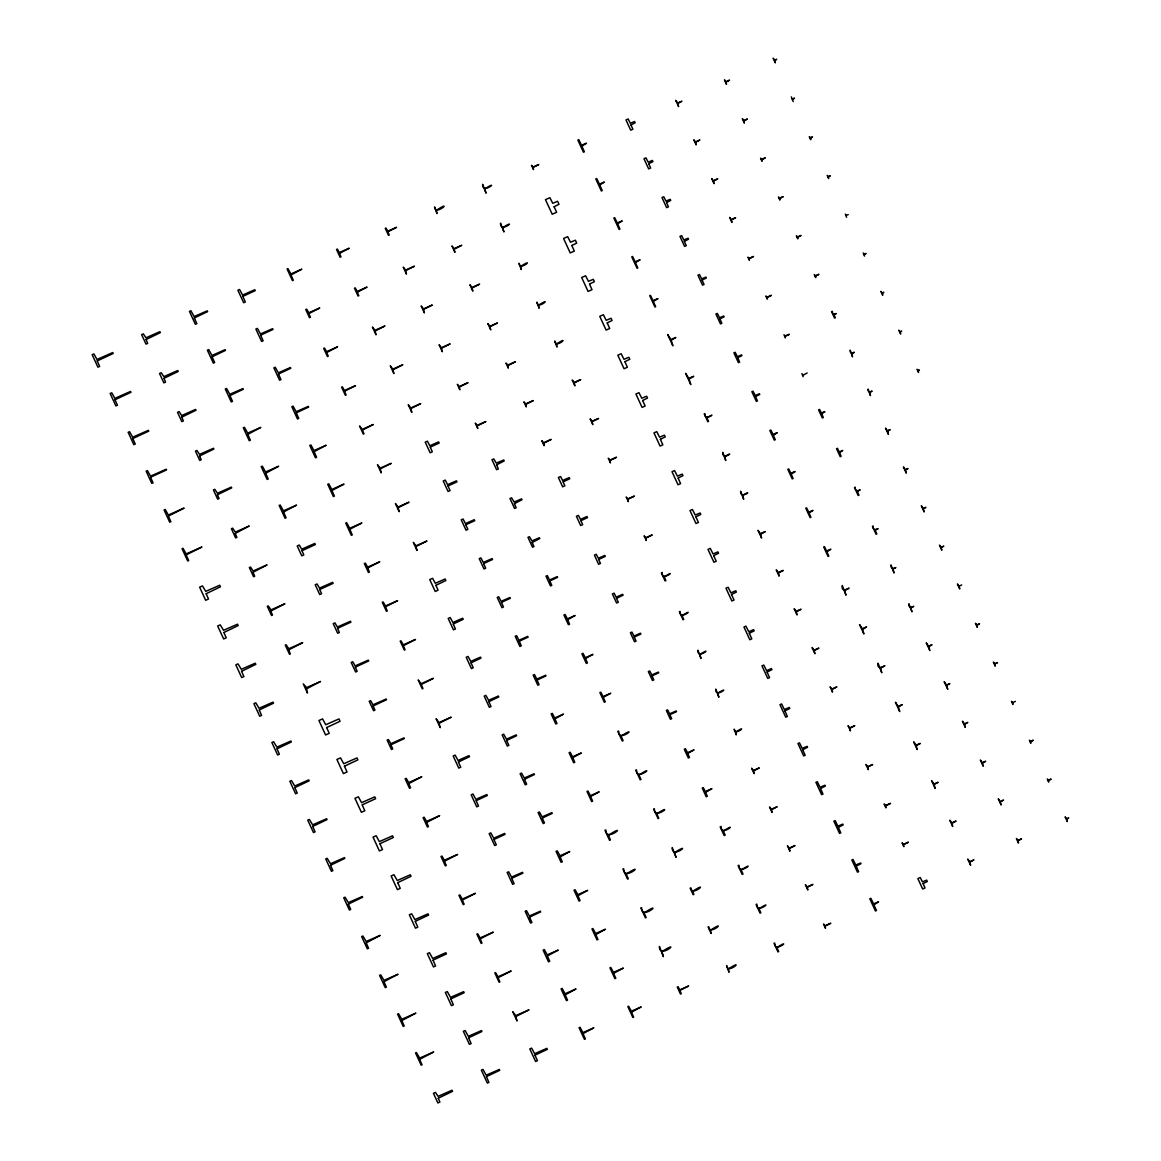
<?xml version="1.0" encoding="UTF-8"?>
<svg xmlns="http://www.w3.org/2000/svg" width="1161" height="1161" viewBox="0 0 1161 1161"><rect width="100%" height="100%" fill="white"/><g stroke="black" fill="none" stroke-linecap="round" stroke-linejoin="round"><path stroke-width="1.5" d="M784.894 336.574L789.364 334.31L784.647 336.022M802.759 375.38L807.171 372.971M864.074 254.752L866.091 253.461L863.828 254.23M959.233 586.29L959.726 589.004L957.39 583.954L958.957 586.131L961.685 584.984M1012.74 702.811L1012.914 704.495L1011.478 701.375L1012.552 702.652L1015.411 701.404M791.323 96.9L793.253 101.631M845.353 214.146L846.587 217.281M863.247 252.953L864.495 256.088M784.023 334.702L785.242 337.895M801.903 373.537L803.151 376.701M792.266 98.932L794.545 98.163L792.528 99.498M845.934 215.409L848.212 214.64M308.87 313.717L310.451 317.301L309.508 317.708L305.749 309.566L306.693 309.145L308.782 312.788L319.739 307.97L308.899 313.586M326.662 352.567L328.244 356.151L327.446 356.514L323.687 348.358L324.485 348.01L326.575 351.667L337.604 346.82L326.662 352.567M344.527 391.373L346.123 394.987L345.383 395.306L341.624 387.164L342.364 386.831L344.454 390.502L355.469 385.67L344.556 391.242M362.392 430.194L363.988 433.808L363.306 434.112L359.547 425.956L362.334 429.323L373.32 424.505L362.421 430.063M380.257 469.015L381.243 472.904L377.485 464.748L380.198 468.159L391.184 463.341L380.286 468.884M398.107 507.836L399.181 511.696L395.422 503.555L398.063 507.009L409.035 502.191L398.136 507.705M415.943 546.642L417.046 550.474L413.331 542.405L415.914 545.859L426.943 541.026L415.972 546.512M146.054 339.563L147.694 343.351L145.996 344.106L141.627 334.629L143.325 333.889L145.981 337.807L159.899 331.683L160.334 332.626L146.054 339.563M163.948 378.355L165.573 382.129L163.861 382.883L159.536 373.494L161.234 372.739L163.875 376.628L177.793 370.519L178.213 371.433L163.948 378.355M181.74 417.162L183.365 420.935L181.827 421.617L177.531 412.315L179.07 411.618L181.711 415.536L195.629 409.412L196.006 410.239L181.74 417.162M199.576 455.983L201.201 459.785L199.75 460.424L195.454 451.107L196.906 450.468L199.561 454.386L213.493 448.262L213.856 449.06L199.576 455.983M206.165 593.706L208.501 599.032L205.671 600.281L199.619 587.161L202.449 585.913L205.744 591.37L219.719 585.246L220.43 586.784L206.165 593.706M217.426 494.789L219.052 498.562L217.673 499.172L213.406 489.942L214.8 489.332L217.441 493.236L231.358 487.112L231.707 487.867L217.426 494.789M223.899 632.498L226.221 637.824L223.652 638.971L217.673 625.997L220.256 624.865L223.536 630.321L237.526 624.183L238.165 625.576L223.899 632.498M235.262 533.567L236.902 537.398L235.639 537.964L231.387 528.719L232.65 528.168L235.32 532.115L249.194 526.02L235.277 533.436M241.561 671.305L243.897 676.602L241.691 677.574L235.814 664.847L238.02 663.874L241.299 669.302L255.26 663.192L255.812 664.382L241.561 671.305M253.054 572.388L254.694 576.219L253.562 576.712L249.339 567.555L250.471 567.047L253.127 571.009L267.059 564.885L253.069 572.257M259.266 710.111L261.588 715.408L259.701 716.235L253.911 703.668L255.797 702.826L259.063 708.268L273.038 702.144L273.517 703.189L259.28 709.981M270.832 611.208L272.487 615.069L271.529 615.49L267.306 606.332L268.264 605.911L270.948 609.902L284.895 603.764L270.847 611.078M277.044 748.918L279.38 754.229L277.624 754.998L271.863 742.503L273.619 741.719L276.899 747.162L290.903 741.023L291.338 741.981L277.058 748.787M288.668 650.044L290.323 653.904L289.51 654.282L285.287 645.11L286.099 644.747L288.784 648.738L302.702 642.613L288.683 649.913M294.894 787.724L297.231 793.05L295.591 793.776L289.829 781.28L291.469 780.555L294.763 786.026L308.724 779.902L309.145 780.802L294.909 787.593M306.475 688.894L307.476 693.059L303.253 683.887L306.606 687.602L320.523 681.478L306.475 688.894M312.744 826.53L315.081 831.842L313.47 832.553L307.738 820.13L309.348 819.419L312.628 824.861L326.633 818.737L327.039 819.608L312.759 826.4M330.537 865.337L332.873 870.663L331.422 871.301L325.733 858.951L327.184 858.313L330.464 863.769L344.469 857.631L344.817 858.4L330.537 865.279M348.373 904.143L350.695 909.455L349.374 910.035L343.729 897.772L345.049 897.192L348.315 902.634L362.29 896.51L362.624 897.235L348.373 904.085M366.223 942.935L368.574 948.276L367.311 948.827L361.651 936.564L362.914 936.013L366.15 941.498L380.169 935.374L366.237 942.863M384.015 981.756L386.381 987.126L385.249 987.634L379.589 975.371L380.721 974.863L383.972 980.377L398.034 974.239L384.03 981.684M401.822 1020.563L404.188 1025.976L403.215 1026.411L397.57 1014.148L398.542 1013.713L401.793 1019.271L415.856 1013.132L401.822 1020.563M419.672 1059.398L422.053 1064.811L421.196 1065.188L415.536 1052.925L416.393 1052.548L419.658 1058.106L433.677 1051.982L419.672 1059.34M438.263 1098.262L439.888 1102.065L437.871 1102.95L433.445 1093.328L435.448 1092.428L438.103 1096.361L452.035 1090.237L452.543 1091.34L438.263 1098.204M496.603 464.879L498.359 468.942L496.618 469.726L492.003 459.712L493.744 458.929L496.327 463.137L503.758 459.959L504.193 460.917L496.603 464.879M514.396 503.685L516.166 507.763L514.57 508.46L509.984 498.533L511.58 497.822L514.149 502.031L521.594 498.867L521.986 499.709L514.396 503.685M532.188 542.492L533.958 546.57L532.522 547.208L527.979 537.34L529.416 536.716L531.985 540.924L539.43 537.746L539.778 538.53L532.188 542.492M97.219 360.94L99.657 366.426L97.93 367.195L92.169 354.685L93.896 353.916L97.002 359.475L112.733 352.552L113.168 353.495L97.219 360.94M115.012 399.747L117.45 405.233L115.882 405.929L110.15 393.506L111.732 392.81L114.837 398.368L130.569 391.446L130.961 392.302L115.012 399.747M132.818 438.568L135.256 444.039L133.834 444.663L128.145 432.327L129.553 431.703L132.659 437.247L148.39 430.325L148.768 431.123L132.818 438.568M150.596 477.345L153.049 482.845L151.786 483.411L146.141 471.148L147.403 470.582L150.509 476.155L166.241 469.233L166.545 469.9L150.625 477.215M168.389 516.166L170.856 521.71L169.724 522.203L164.064 509.94L165.21 509.447L168.316 515.049L184.106 508.097L168.418 516.035M186.195 554.987L188.677 560.56L187.705 560.981L182.045 548.718L183.017 548.297L186.152 553.928L201.927 546.976L186.21 554.929M242.881 296.49L245.319 301.991L243.65 302.731L237.889 290.235L239.558 289.495L242.605 295.068L254.796 289.742L255.217 290.642L242.896 296.36M260.674 335.282L263.126 340.797L261.617 341.465L255.884 329.056L257.394 328.389L260.441 333.976L272.632 328.636L273.009 329.448L260.688 335.152M278.495 374.089L280.947 379.603L279.569 380.213L273.88 367.863L275.259 367.253L278.306 372.841L290.453 367.515L290.801 368.255L278.509 374.031M290.976 274.968L293.312 280.251L292.456 280.628L287.101 268.989L287.943 268.612L290.874 273.952L301.816 269.178L290.976 274.968M296.287 412.91L298.74 418.41L297.477 418.976L291.832 406.698L293.08 406.147L296.128 411.72L308.333 406.379L308.637 407.061L296.302 412.852M314.123 451.731L316.59 457.289L315.473 457.782L309.784 445.447L310.901 444.953L313.963 450.584L326.154 445.243L314.123 451.673M331.944 490.552L334.412 496.095L333.396 496.545L327.736 484.282L328.752 483.832L331.814 489.449L344.019 484.108L331.959 490.479M349.809 529.358L352.262 534.887L351.348 535.294L345.731 523.103L346.646 522.697L349.693 528.284L361.84 522.972L349.809 529.285M435.897 585.318L438.06 590.209L435.23 591.457L429.744 579.586L432.574 578.323L435.331 583.286L445.156 578.991L445.868 580.515L435.897 585.318M453.269 624.096L455.431 628.972L453.443 629.842L448.19 618.436L450.178 617.55L452.921 622.514L462.717 618.232L463.21 619.306L453.298 623.965M458.392 762.008L460.714 767.232L458.769 768.103L453.182 755.985L455.141 755.129L458.044 760.44L469 755.651L469.494 756.711L458.392 762.008M471.061 662.887L473.224 667.778L471.41 668.591L466.185 657.257L467.999 656.444L470.756 661.407L480.552 657.126L481.002 658.098L471.076 662.829M476.184 800.8L478.506 806.053L476.721 806.837L471.177 794.806L472.962 794.022L475.879 799.334L486.836 794.545L487.286 795.503L476.213 800.669M488.868 701.694L491.016 706.541L489.347 707.281L484.195 696.107L485.864 695.366L488.592 700.286L498.388 696.019L498.809 696.919L488.883 701.636M493.991 839.621L496.313 844.86L494.673 845.585L489.173 833.627L490.798 832.901L493.73 838.213L504.672 833.438L505.079 834.324L494.005 839.49M506.689 740.5L508.852 745.391L507.313 746.073L502.162 734.884L503.7 734.202L506.457 739.165L516.224 734.898L516.601 735.726L506.704 740.428M511.783 878.413L514.105 883.666L512.64 884.319L507.154 872.448L508.634 871.795L511.566 877.121L522.508 872.332L522.871 873.116L511.798 878.282M524.482 779.321L526.644 784.197L525.236 784.821L520.113 773.719L521.521 773.095L524.279 778.044L534.089 773.763L534.437 774.532L524.496 779.249M529.576 917.234L531.912 922.473L530.592 923.068L525.149 911.269L526.47 910.674L529.387 916L540.329 911.211L540.663 911.936L529.605 917.103M534.974 1055.189L537.427 1060.69L535.598 1061.502L529.808 1048.92L531.636 1048.122L534.67 1053.695L546.875 1048.354L547.324 1049.341L534.974 1055.189M542.318 818.128L544.48 822.989L543.188 823.57L538.109 812.54L539.386 811.974L542.143 816.909L551.91 812.642L552.244 813.353L542.332 818.07M547.368 956.04L549.704 961.293L548.5 961.816L543.101 950.104L544.306 949.567L547.223 954.893L558.209 950.09L547.382 955.982M560.153 856.934L562.301 861.796L561.097 862.318L556.061 851.376L557.251 850.853L559.994 855.773L569.775 851.506L560.153 856.934M565.189 994.861L567.526 1000.129L566.481 1000.608L561.068 988.882L562.127 988.417L565.059 993.758L576.03 988.954L565.204 994.803M577.946 895.755L580.094 900.602L579.02 901.081L574.013 890.211L575.072 889.747L577.815 894.667L587.655 890.371L577.946 895.755M583.054 1033.667L585.391 1038.921L584.433 1039.342L579.063 1027.703L580.021 1027.282L582.938 1032.608L593.851 1027.833L583.054 1033.595M595.796 934.576L597.959 939.481L597.015 939.902L591.965 928.96L592.908 928.539L595.608 933.502L605.462 929.235L595.796 934.576M613.618 973.382L615.794 978.273L614.924 978.665L609.917 967.795L610.773 967.403L613.458 972.367L623.326 968.085L613.618 973.382M631.468 1012.203L633.63 1017.109L632.861 1017.457L627.854 1006.587L628.623 1006.239L631.323 1011.216L641.191 1006.935L631.468 1012.203M194.337 317.954L196.862 323.658L195.382 324.311L189.446 311.424L190.926 310.771L194.134 316.561L207.253 310.829L207.616 311.627L194.337 317.954M212.129 356.79L214.669 362.551L213.334 363.146L207.355 350.187L208.704 349.592L211.941 355.44L225.118 349.693L225.466 350.419L212.129 356.79M229.965 395.596L232.505 401.358L231.242 401.909L225.307 389.022L226.569 388.471L229.805 394.305L242.983 388.543L243.302 389.24L229.965 395.596M247.815 434.403L250.37 440.179L249.223 440.687L243.288 427.799L244.434 427.292L247.67 433.155L260.804 427.408L247.815 434.403M265.68 473.224L268.22 478.971L267.132 479.449L261.225 466.635L262.313 466.156L265.55 471.99L278.669 466.258L265.68 473.224M283.531 512.03L286.07 517.806L285.069 518.241L279.162 505.441L280.178 504.991L283.415 510.84L296.534 505.108L283.531 512.03M397.73 882.65L400.255 888.368L397.425 889.631L391.126 875.96L393.956 874.712L397.251 880.517L410.312 874.784L411.009 876.308L397.73 882.65M415.29 921.442L417.815 927.146L415.493 928.176L409.325 914.824L411.662 913.794L414.869 919.585L428.032 913.838L428.598 915.086L415.319 921.312M433.068 960.263L435.578 965.967L433.445 966.924L427.321 953.645L429.468 952.702L432.676 958.493L445.868 952.731L446.404 953.907L433.082 960.132M450.86 999.055L453.385 1004.787L451.44 1005.644L445.36 992.452L447.304 991.581L450.526 997.386L463.66 991.654L464.153 992.713L450.874 998.924M468.609 1037.861L471.134 1043.565L469.378 1044.349L463.355 1031.302L465.126 1030.533L468.333 1036.309L481.496 1030.562L481.931 1031.505L468.623 1037.803M486.415 1076.668L488.941 1082.371L487.33 1083.082L481.351 1070.123L482.961 1069.412L486.169 1075.202L499.332 1069.455L499.723 1070.326L486.43 1076.61M339.462 253.403L340.971 256.842L340.086 257.22L336.516 249.455L337.387 249.078L339.346 252.547L349.229 248.222L339.462 253.403M357.298 292.224L358.822 295.721L358.081 296.04L354.468 288.204L355.208 287.87L357.196 291.411L367.05 287.086L357.298 292.224M375.134 331.03L376.004 334.803L372.42 327.039L375.061 330.261L384.915 325.951L375.134 331.03M392.955 369.866L393.884 373.61L390.314 365.86L392.882 369.111L402.809 364.772L392.969 369.793M410.805 408.687L411.821 412.416L408.251 404.652L410.747 407.961L420.659 403.622L410.805 408.628M554.131 206.731L556.612 212.289L552.215 214.248L545.481 199.648L549.893 197.704L552.752 203.306L557.585 201.245L558.992 204.307L554.131 206.731M571.836 245.537L574.332 251.095L570.225 252.909L563.578 238.469L567.671 236.655L570.53 242.257L575.348 240.211L576.683 243.113L571.865 245.406M581.893 146.228L584.389 151.786L583.432 152.207L577.859 140.104L578.802 139.683L581.545 145.241L586.494 143.209L581.908 146.155M589.527 284.126L592.008 289.684L588.076 291.411L581.676 277.523L585.594 275.781L588.467 281.368L593.286 279.322L594.374 281.702L589.556 283.995M599.744 185.034L602.225 190.578L601.354 190.97L595.811 178.939L596.681 178.547L599.41 184.106L604.359 182.074L599.758 184.962M607.218 322.918L609.714 328.49L606.1 330.087L599.758 316.343L603.372 314.747L606.187 320.334L611.063 318.288L612.065 320.494L607.232 322.845M617.608 223.841L619.945 229.094L619.132 229.457L613.864 218.05L614.691 217.688L617.275 222.941L622.238 220.909L617.623 223.783M630.96 124.938L632.876 129.219L630.699 130.177L625.982 119.931L628.145 118.973L630.35 123.284L634.574 121.542L635.154 122.805L630.96 124.938M624.908 361.71L627.39 367.253L624.052 368.734L617.826 355.222L621.15 353.742L623.95 359.315L628.87 357.254L629.799 359.271L624.923 361.651M635.459 262.647L637.81 267.93L637.055 268.264L631.787 256.842L632.542 256.508L635.154 261.791L640.103 259.759L635.459 262.589M648.752 163.759L650.639 168.04L648.665 168.911L643.978 158.752L645.951 157.867L648.172 162.177L652.395 160.436L652.932 161.626L648.752 163.759M642.643 400.501L645.124 406.045L642.077 407.395L635.923 394.043L638.971 392.694L641.772 398.267L646.648 396.22L647.504 398.063L642.643 400.501M653.309 301.454L655.646 306.722L654.964 307.026L649.739 295.692L650.421 295.387L653.019 300.641L657.982 298.624L653.309 301.454M666.53 202.551L668.431 206.861L666.632 207.645L661.988 197.559L663.773 196.76L665.993 201.085L670.216 199.329L670.724 200.418L666.53 202.551M660.377 439.293L662.844 444.837L660.058 446.071L653.962 432.879L656.763 431.645L659.564 437.218L664.455 435.157L665.238 436.87L660.377 439.293M671.16 340.275L672.887 345.818L667.662 334.484L670.884 339.491L675.847 337.459L671.16 340.275M684.322 241.357L686.238 245.668L684.584 246.393L679.969 236.38L681.623 235.654L683.844 239.979L688.067 238.223L688.517 239.224L684.322 241.357M678.126 478.1L680.593 483.629L678.024 484.761L672.016 471.729L674.585 470.582L677.371 476.141L682.262 474.094L682.987 475.662L678.155 477.969M689.01 379.081L690.795 384.581L685.6 373.334L688.763 378.341L693.727 376.309L689.01 379.081M702.129 280.164L704.045 284.474L702.521 285.142L697.95 275.201L699.459 274.533L701.679 278.858L705.903 277.116L706.323 278.03L702.173 280.033M695.918 516.877L698.4 522.435L695.976 523.509L689.997 510.55L692.42 509.476L695.221 515.049L700.112 512.988L700.78 514.454L695.947 516.761M706.976 417.902L708.515 421.414L707.833 421.719L704.219 413.882L704.901 413.577C704.146 422.851 719.559 409.848 706.976 417.902M719.951 318.956L721.852 323.266L720.473 323.89L715.916 314.021L717.309 313.412L719.544 317.751L723.753 316.01L724.13 316.822L719.98 318.825M713.71 555.684L716.206 561.242L713.928 562.258L707.978 549.371L710.256 548.355L713.057 553.942L717.948 551.881L718.586 553.26L713.725 555.626M724.827 456.694L725.756 460.525L722.766 452.398C722.011 461.686 737.264 448.785 724.827 456.694M737.743 357.762L739.659 362.087L738.411 362.638L733.897 352.857L735.145 352.305L737.38 356.645L741.603 354.889L741.937 355.629L737.757 357.704M731.517 594.505L733.999 600.048L731.865 600.992L725.973 588.192L728.092 587.248L730.893 592.821L735.784 590.775L736.379 592.066L731.517 594.505M742.692 495.515L743.664 499.288L740.66 491.263C739.775 500.478 755.492 487.722 742.721 495.384M755.564 396.583L757.465 400.879L756.348 401.387L751.878 391.678L752.996 391.184L755.216 395.524L759.439 393.768L759.758 394.435L755.579 396.511M749.309 633.296L751.806 638.869L749.817 639.74L743.954 626.998L745.928 626.127L748.729 631.715L753.62 629.668L754.171 630.873L749.324 633.238M760.542 534.321L761.587 538.08L758.002 530.316L760.382 533.654L765.288 531.607L760.586 534.191M773.386 435.39L775.287 439.685L774.285 440.135L769.845 430.499L770.846 430.063L773.066 434.388L777.289 432.632L773.386 435.317M767.102 672.103L769.569 677.632L767.769 678.43L761.964 665.863L763.778 665.064L766.565 670.623L771.455 668.576L771.963 669.665L767.102 672.03M778.45 573.128L779.133 576.146L776.245 569.891L778.349 572.475L783.182 570.414L778.48 572.997M791.207 474.196L793.108 478.492L792.223 478.883L787.826 469.334L788.711 468.942L790.859 473.238L795.14 471.511L791.221 474.123M784.894 710.909L787.376 716.453L785.721 717.179L779.96 704.683L781.614 703.943L784.343 709.502L789.291 707.47L789.756 708.471L784.894 710.909M796.301 611.949L797.041 614.938L794.168 608.712L796.228 611.31L801.061 609.249L796.344 611.818M809.028 512.988L810.929 517.284L810.146 517.632L805.778 508.17L806.561 507.821L808.724 512.117L813.005 510.39L809.028 512.988M802.701 749.701L805.168 755.26L803.659 755.927L797.941 743.504L799.45 742.837L802.178 748.381L807.142 746.363L807.563 747.278L802.701 749.701M814.166 650.755L814.949 653.73L812.09 647.519L814.093 650.16L818.926 648.099L814.195 650.624M826.879 551.794L828.794 556.119L828.069 556.438L823.7 546.962L824.426 546.642L826.588 550.967L830.87 549.24L826.879 551.794M820.508 788.508L822.989 794.066L821.611 794.675L815.922 782.325L817.286 781.716L820.029 787.274L824.978 785.242L825.369 786.07L820.508 788.508M844.729 590.615L845.977 595.201L842.305 585.521C840.274 595.84 856.687 583.069 844.729 590.615M838.315 827.314L840.796 832.858L839.548 833.409L833.888 821.146L835.136 820.595L837.865 826.153L842.828 824.121L843.176 824.89L838.315 827.314M862.579 629.422L863.9 633.993L859.575 624.603L862.318 628.667L866.599 626.925L862.579 629.422M856.15 866.121L858.618 871.664L857.471 872.172L851.855 859.982L853.001 859.474L855.73 865.018L860.693 863L861.012 863.682L856.15 866.121M880.444 668.243L881.809 672.756L878.05 663.207C876.004 673.583 892.548 660.653 880.444 668.243M873.972 904.927L876.468 910.5L875.423 910.964L869.792 898.774L870.852 898.309L873.58 903.882L878.543 901.85L874.001 904.796M898.309 707.049L899.731 711.562L895.436 702.245L898.077 706.338L902.358 704.611L898.309 707.049M916.203 745.841L917.248 749.614L913.663 741.85L916.044 745.188L920.267 743.432L916.232 745.71M923.111 883.637L925.012 887.947L922.647 888.992L917.858 878.587L920.223 877.542L922.444 881.881L926.652 880.125L927.291 881.518L923.111 883.579M934.068 784.662L935.171 788.406L931.586 780.642L933.923 784.009L938.132 782.267L934.112 784.531M302.005 550.793L303.805 554.914L301.758 555.814L297.216 545.96L299.262 545.046L301.686 549.211L314.82 543.435L315.328 544.538L302.02 550.72M319.768 589.599L321.568 593.735L319.725 594.548L315.211 584.781L317.069 583.954L319.493 588.134L332.656 582.343L333.12 583.344L319.783 589.541M326.633 727.555L329.216 733.346L325.588 734.957L318.927 720.517L322.555 718.906L325.748 724.74L338.983 718.92L340.071 721.271L326.633 727.555M337.561 628.406L339.36 632.498L337.662 633.253L333.222 623.631L334.919 622.876L337.329 627.027L350.491 621.237L350.912 622.151L337.575 628.333M344.44 766.173L347.037 772.007L343.409 773.603L336.893 759.483L340.521 757.886L343.729 763.749L356.964 757.93L357.878 759.889L344.44 766.173M355.353 667.212L357.153 671.319L355.614 672.001L351.217 662.452L352.755 661.77L355.164 665.921L368.327 660.13L368.705 660.957L355.368 667.14M362.232 804.965L364.815 810.77L361.39 812.294L354.947 798.318L358.372 796.809L361.579 802.657L374.771 796.852L375.627 798.695L362.261 804.834M373.16 706.019L374.945 710.126L373.566 710.735L369.198 701.273L370.591 700.649L373 704.8L386.163 699.024L386.511 699.764L373.16 705.946M379.937 843.771L382.52 849.576L379.4 850.955L373.044 837.139L376.149 835.76L379.357 841.623L392.534 835.818L393.318 837.502L379.952 843.699M390.938 744.84L392.737 748.947L391.489 749.498L387.15 740.108L388.413 739.542L390.822 743.693L404.028 737.888L404.347 738.556L390.952 744.767M408.788 783.66L410.602 787.811L409.514 788.29L405.145 778.828L406.234 778.349L408.672 782.543L421.806 776.767L408.788 783.588M426.624 822.467L428.438 826.603L427.437 827.053L423.097 817.663L424.113 817.213L426.537 821.407L439.671 815.632L426.624 822.467M444.445 861.288L446.274 865.453L445.331 865.874L440.991 856.47L441.935 856.063L444.373 860.257L457.579 854.452L444.46 861.23M462.31 900.094L464.124 904.245L463.239 904.622L458.943 895.32L459.829 894.928L462.252 899.107L475.444 893.302L462.31 900.094M480.175 938.915L481.989 943.066L481.176 943.429L476.881 934.112L477.693 933.749L480.132 937.943L493.294 932.152L480.175 938.915M498.04 977.736L499.854 981.887L499.099 982.221L494.818 972.903L495.558 972.57L497.996 976.778L511.159 970.988L498.04 977.736M515.847 1016.572L517.037 1021.012L512.741 1011.71L515.818 1015.643L529.01 1009.838L515.847 1016.572M484.848 188.909L486.024 193.19L482.657 184.309C481.975 195.556 501.32 178.359 484.906 188.793M502.698 227.716L503.932 231.953L500.536 223.173C499.941 234.42 519.185 217.165 502.742 227.6M520.65 266.537L521.173 269.483L519.083 263.271C519.562 272.08 536.237 256.189 520.708 266.42M532.972 167.518L533.523 169.564L531.549 165.297L532.957 167.097L538.762 164.557L533.03 167.402M538.515 305.343L539.081 308.275L536.962 302.121C537.369 310.887 554.102 295.083 538.573 305.227M556.38 344.164L556.99 347.066L554.842 340.957C555.277 349.751 571.967 333.846 556.409 344.091M574.245 382.97L574.898 385.858L572.213 380.01L574.173 382.448L580.732 379.574L574.26 382.912M592.11 421.791L592.821 424.65L590.136 418.831L592.052 421.283L598.597 418.424L592.125 421.719M598.699 559.5L600.455 563.462L598.626 564.275L594.403 555.118L596.232 554.305L598.307 558.281L604.837 555.422L605.287 556.409L598.713 559.428M610.018 460.598L610.439 462.905L608.277 458.203L609.96 460.09L616.506 457.231L610.033 460.54M616.491 598.292L618.262 602.269L616.578 603.023L612.384 593.939L614.082 593.184L616.143 597.175L622.673 594.316L623.08 595.216L616.491 598.292M627.869 499.404L628.362 501.697L626.2 497.024L627.825 498.94L634.385 496.066L627.898 499.346M634.283 637.113L636.054 641.09L634.53 641.757L630.379 632.76L631.903 632.077L633.979 636.054L640.495 633.209L640.887 634.022L634.312 637.041M645.719 538.24L646.285 540.489L644.137 535.831L645.69 537.775L652.235 534.916L645.748 538.167M652.076 675.92L653.846 679.896L652.453 680.52L648.331 671.595L649.725 670.971L651.8 674.947L658.374 672.074L658.722 672.814L652.09 675.862M664.266 576.901L665.892 580.602L665.108 580.95L661.393 572.866L662.176 572.518C661.436 582.778 679.17 567.192 664.281 576.843M695.512 142.339L696.136 144.864L693.785 139.77L695.468 141.932L699.909 139.988L695.512 142.339M669.912 714.726L671.668 718.703L670.405 719.254L666.327 710.401L667.59 709.85L669.665 713.812L676.195 710.953L676.515 711.649L669.926 714.668M682.102 615.707L683.742 619.423L683.045 619.742L679.33 611.658L680.027 611.354C679.301 621.701 697.151 605.94 682.117 615.649M713.376 181.145L714.059 183.656L711.722 178.591L713.333 180.782L717.774 178.838L713.376 181.145M725.944 82.126L726.496 84.332L724.435 79.862L725.915 81.763L729.543 80.167L725.944 82.126M687.733 753.547L689.489 757.494L688.328 758.002L684.293 749.237L685.44 748.729L687.501 752.691L694.046 749.817L687.747 753.474M699.938 654.514L700.968 658.49L697.892 650.233C697.195 660.536 714.857 644.892 699.952 654.456M731.241 219.966L731.967 222.448L729.645 217.397L731.212 219.618L735.653 217.673L731.241 219.966M743.809 120.947L744.419 123.124L742.358 118.669L743.722 120.584L747.408 119.002L743.809 120.947M705.554 792.353L707.31 796.301L706.251 796.765L702.245 788.072L703.305 787.608L705.293 791.555L711.911 788.682L705.554 792.353M717.774 693.335L718.877 697.253L715.771 689.097C715.002 699.328 732.562 683.858 717.803 693.262M749.15 258.787L749.396 260.311L747.96 257.176L749.106 258.41L753.562 256.465L749.15 258.787M761.718 159.754L761.993 161.277L760.557 158.157L761.674 159.391L765.317 157.809L761.718 159.754M774.663 60.561L775.33 62.854L773.182 58.181L774.532 60.198L776.68 59.313L774.677 60.517M723.39 831.16L725.161 835.136L724.188 835.557L720.183 826.864L721.141 826.443C720.517 837.778 740.355 819.956 723.39 831.16M735.697 732.141L736.205 734.884L734.231 729.108C734.579 737.148 749.643 722.882 735.711 732.083M767.015 297.593L767.319 299.103L765.883 295.997L766.986 297.245L771.426 295.3L767.015 297.593M779.582 198.589L779.902 200.084L778.465 196.964L779.553 198.226L783.196 196.644L779.582 198.589M741.226 869.995L743.011 874.015L742.169 874.393L738.12 865.613L738.962 865.235C738.294 876.657 758.22 858.821 741.226 869.995M753.547 770.962L754.128 773.661L751.602 768.176L753.489 770.44L759.294 767.9L753.562 770.889M797.447 237.41L797.825 238.876L796.388 235.77L797.418 237.062L801.061 235.465L797.447 237.41M810.465 138.188L810.741 139.712L809.304 136.592L810.378 137.84L812.482 136.94L810.48 138.144M759.062 908.802L760.832 912.807L760.092 913.141L756.072 904.448L756.827 904.114C756.188 915.492 775.911 897.758 759.062 908.802M771.412 809.768L772.036 812.453L769.525 806.982L771.354 809.275L777.173 806.735L771.412 809.768M815.312 276.216L815.733 277.668L814.311 274.591L815.298 275.897L818.94 274.315L815.312 276.216M828.301 177.009L828.678 178.504L827.256 175.398L828.228 176.69L830.347 175.79L828.315 176.965M776.912 947.608L778.683 951.599L777.986 951.904L774.024 943.283L774.706 942.979C774.097 954.298 793.573 936.724 776.912 947.608M789.277 848.575L789.944 851.245L787.448 845.803L789.233 848.11L795.038 845.571L789.277 848.575M834.062 314.863L835.325 317.751L834.57 318.085L831.61 311.656L832.364 311.322C831.987 317.461 839.998 310.945 834.062 314.863M807.142 887.396L807.867 890.037L805.371 884.609L807.098 886.946L812.903 884.406L807.142 887.396M851.884 353.684L852.508 356.848L850.215 350.187C849.373 356.471 858.472 349.519 851.884 353.684M831.915 689.532L832.539 692.116L830.115 686.848L831.871 689.068L836.907 686.862L831.929 689.474M825.036 926.202L825.5 928.292L823.526 923.996L825.007 925.767L830.812 923.227L825.036 926.202M869.72 392.476L870.431 395.596L868.08 389.066C867.194 395.364 876.308 388.355 869.72 392.476M849.779 728.353L850.447 730.908L848.038 725.669L849.75 727.903L854.786 725.698L849.794 728.281M882.302 293.356L882.723 295.271L880.923 291.353L882.157 292.949L883.84 292.296L882.345 293.254M887.541 431.297L888.368 434.374L885.48 428.119L887.352 430.775L890.153 429.643L887.541 431.297M867.644 767.174L868.37 769.699L865.961 764.475L867.615 766.739L872.651 764.533L867.659 767.102M900.167 332.162L900.646 334.049L898.846 330.174L900.022 331.799L901.705 331.132L900.196 332.075M905.406 470.103L906.277 473.166L903.403 466.94L905.232 469.625L908.033 468.493L905.449 469.987M885.538 805.981L885.945 807.867L884.145 803.963L885.524 805.545L890.56 803.354L885.567 805.908M918.206 370.91L918.54 372.434L917.088 369.271L918.075 370.533L919.425 370.011L918.206 370.91M923.271 508.924L924.185 511.957L921.326 505.746L923.111 508.46L925.912 507.328L923.314 508.794M903.403 844.787L903.868 846.645L902.082 842.77L903.389 844.395L908.424 842.189L903.418 844.729M941.179 547.731L941.818 550.212L939.467 545.133L941.078 547.281L943.806 546.134L941.194 547.673M976.836 625.358L977.33 627.361L975.443 623.268L976.749 624.995L979.652 623.762L976.851 625.315M994.701 664.179L995.238 666.167L993.366 662.089L994.614 663.831L997.517 662.597L994.73 664.092M1017.994 840.825L1018.487 843.06L1016.412 838.547L1017.936 840.419L1021.578 838.837L1018.037 840.738M1030.446 741.821L1030.837 743.287L1029.401 740.181L1030.417 741.473L1033.275 740.239L1030.46 741.777M1048.31 780.627L1048.731 782.079L1047.324 779.016L1048.31 780.323L1051.155 779.089L1048.354 780.526M1066.727 819.26L1067.322 821.582L1065.145 816.865L1066.567 818.853L1068.73 817.968L1066.756 819.187M367.689 568.077L369.416 572.054L368.443 572.489L364.336 563.564L365.309 563.129L367.602 567.134L379.778 561.793L367.718 567.947M385.525 606.898L387.281 610.933L386.439 611.31L382.288 602.298L383.13 601.92L385.452 605.984L397.599 600.658L385.554 606.768M403.331 645.734L405.073 649.739L404.318 650.087L400.197 641.162L400.966 640.814L403.273 644.848L415.493 639.479L403.331 645.734M421.225 684.54L422.967 688.56L422.285 688.865L418.178 679.94L421.167 683.669L433.314 678.343L421.225 684.54M439.061 723.361L440.222 727.657L436.101 718.732L439.018 722.519L451.179 717.179L439.061 723.361M387.847 231.866L389.225 235.059L388.529 235.364L385.278 228.325L385.974 228.02L387.789 231.199L396.569 227.338L387.861 231.794M405.682 270.673L406.452 274.141L403.23 267.146L405.639 270.049L414.433 266.188L405.711 270.615M436.289 210.402L436.986 213.551L434.577 206.89C435.215 216.831 454.502 198.27 436.289 210.402M423.547 309.494L424.375 312.933L421.167 305.953L423.504 308.884L432.284 305.024L423.562 309.436M454.154 249.209L454.923 252.343L451.963 245.943L454.125 248.628L461.759 245.276L454.154 249.209M441.398 348.315L442.312 351.725L439.105 344.759L441.369 347.719L450.149 343.874L441.412 348.256M430.281 447.203L432.313 451.803L430.136 452.775L425.231 442.138L427.408 441.18L429.788 445.766L438.611 441.906L439.148 443.096L430.339 447.087M472.005 288.03L472.846 291.135L469.9 284.75L471.99 287.478L479.624 284.126L472.005 288.03M459.292 387.135L459.858 389.791L457.332 384.32L459.263 386.54L468.028 382.68L459.321 387.077M448.044 486.024L450.062 490.595L448.073 491.466L443.241 480.988L445.229 480.117L447.595 484.674L456.447 480.814L456.941 481.888L448.059 485.951M489.869 326.851L490.769 329.898L487.852 323.585L489.855 326.314L497.474 322.961L489.869 326.851M477.156 425.956L477.781 428.569L475.284 423.126L477.142 425.376L485.893 421.53L477.171 425.884M465.837 524.816L467.854 529.401L466.04 530.214L461.236 519.809L463.065 519.011L465.43 523.582L474.283 519.707L474.733 520.694L465.851 524.757M507.865 365.642L508.3 368.139L505.949 363.045L507.836 365.062L515.44 361.724L507.865 365.642M483.644 563.622L485.661 568.208L483.992 568.948L479.232 558.63L480.901 557.89L483.266 562.461L492.119 558.601L492.525 559.5L483.658 563.564M525.701 404.478L526.223 406.916L523.887 401.851L525.686 403.912L533.305 400.56L525.701 404.478M501.436 602.428L503.453 607.029L501.944 607.696L497.227 597.451L498.737 596.783L501.102 601.354L509.955 597.494L510.318 598.307L501.45 602.37M543.566 443.284L544.146 445.708L541.824 440.658L543.551 442.747L551.156 439.409L543.566 443.284M519.257 641.235L521.289 645.821L519.896 646.43L515.208 636.272L516.601 635.647L518.967 640.233L527.776 636.388L528.124 637.128L519.257 641.235M549.835 580.964L551.78 585.362L550.474 585.942L545.975 576.161L547.281 575.595L549.559 579.992L557.251 576.64L557.585 577.336L549.835 580.964M563.129 481.902L564.856 485.849L562.664 486.822L558.368 477.505L560.56 476.532L562.635 480.465L569.209 477.606L569.746 478.782L563.158 481.844M537.05 680.056L539.067 684.642L537.819 685.193L533.16 675.107L534.423 674.541L536.788 679.112L545.641 675.252L545.96 675.92L537.05 680.056M567.642 619.771L569.572 624.183L568.397 624.705L563.927 614.996L565.102 614.474L567.395 618.871L575.13 615.504L567.642 619.771M580.935 520.708L582.662 524.656L580.66 525.541L576.407 516.297L578.41 515.411L580.485 519.359L587.002 516.514L587.495 517.603L580.935 520.708M554.929 718.848L556.961 723.463L555.785 723.971L551.141 713.884L552.302 713.362L554.682 717.962L563.477 714.117L554.929 718.848M585.507 658.563L587.437 662.96L586.349 663.439L581.908 653.817L582.996 653.338L585.289 657.721L592.952 654.383L585.55 658.447M572.75 757.669L574.782 762.255L573.708 762.733L569.093 752.72L570.153 752.241L572.533 756.812L581.327 752.981L572.75 757.669M677.792 103.518L678.619 106.565L675.746 100.339L677.676 103.01L681.899 101.225L677.792 103.518M603.299 697.413L605.258 701.854L604.344 702.26L599.874 692.566L600.788 692.145L603.096 696.585L610.773 693.248L603.357 697.282M590.586 796.49L592.632 801.134L591.66 801.569L587.002 791.468L587.974 791.047L590.383 795.677L599.192 791.831L590.586 796.49M621.135 736.219L623.094 740.66L622.252 741.023L617.826 731.401L618.653 731.024C618.131 743.78 640.451 723.666 621.179 736.089M608.393 835.31L610.439 839.94L609.569 840.317L604.954 830.304L605.824 829.926C605.636 843.742 630.133 821.132 608.393 835.31M639 775.026L640.959 779.481L640.19 779.815L635.749 770.193L636.518 769.859C635.909 782.601 658.113 762.545 639 775.026M626.258 874.117L628.304 878.761L627.55 879.109L622.935 869.096L623.689 868.747C623.341 882.549 647.794 860.054 626.258 874.117M656.821 813.846L658.766 818.287L658.069 818.592L653.672 809.043L654.369 808.738C653.817 821.437 675.963 801.525 656.865 813.73M644.094 912.938L646.14 917.567L645.458 917.858L640.872 907.931L641.554 907.626C641.307 921.413 665.601 898.904 644.094 912.938M674.672 852.653L676.007 857.384L672.234 847.559C671.711 860.33 693.901 840.274 674.73 852.522M661.944 951.744L663.395 956.664L659.404 946.462C659.143 960.234 683.394 937.914 661.988 951.614M692.653 891.474L693.901 894.391L693.161 894.71L690.142 888.18L690.897 887.846C691.622 897.787 710.764 879.37 692.696 891.343M679.911 990.551L681.275 993.7L680.491 994.048L677.269 987.068L678.053 986.719L679.824 989.854L688.604 985.994L679.954 990.42M710.503 930.28L711.083 933.488L708.094 927L708.761 926.71C709.458 936.637 728.586 918.206 710.517 930.208M728.339 969.087L729.006 972.265L726.626 965.56C727.221 975.443 746.479 957.085 728.368 969.014M821.727 413.896L823.309 417.51L822.307 417.96L818.578 409.877L819.579 409.441L821.437 413.04L824.847 411.618L821.727 413.896M839.563 452.703L841.13 456.317L840.23 456.708L836.544 448.712L837.444 448.32L839.229 451.89L842.697 450.483L839.563 452.703M857.384 491.509L858.966 495.152L858.182 495.5L854.496 487.504L855.28 487.156C854.438 494.92 865.148 486.633 857.398 491.451M875.22 530.316L876.802 533.944L876.105 534.263L872.448 526.339L873.145 526.035C872.056 533.828 883.303 525.425 875.263 530.2M893.056 569.137L894.014 573.012L891.024 564.899C890.327 572.562 900.588 564.507 893.114 569.006M910.906 607.943L911.951 611.818L908.874 603.735C907.975 611.528 918.67 603.139 910.921 607.871M928.771 646.75L929.845 650.581L926.26 642.817L928.539 646.169L932.022 644.761L928.815 646.619M946.636 685.556L947.768 689.387L944.183 681.623L946.418 685.005L949.901 683.611L946.65 685.498M964.544 724.362L965.284 727.439L962.411 721.213L964.399 723.825L967.81 722.403L964.573 724.304M951.976 823.396L952.688 826.487L949.8 820.217L951.817 822.844L956.054 821.059L951.991 823.338M982.395 763.183L983.207 766.231L980.348 760.02L982.264 762.675L985.674 761.253L982.395 763.183M969.841 862.217L970.611 865.279L967.723 859.038L969.696 861.68L973.934 859.895L969.856 862.144M1000.245 802.004L1001.13 805.008L998.271 798.841L1000.129 801.511L1003.539 800.089L1000.274 801.946"/></g></svg>
